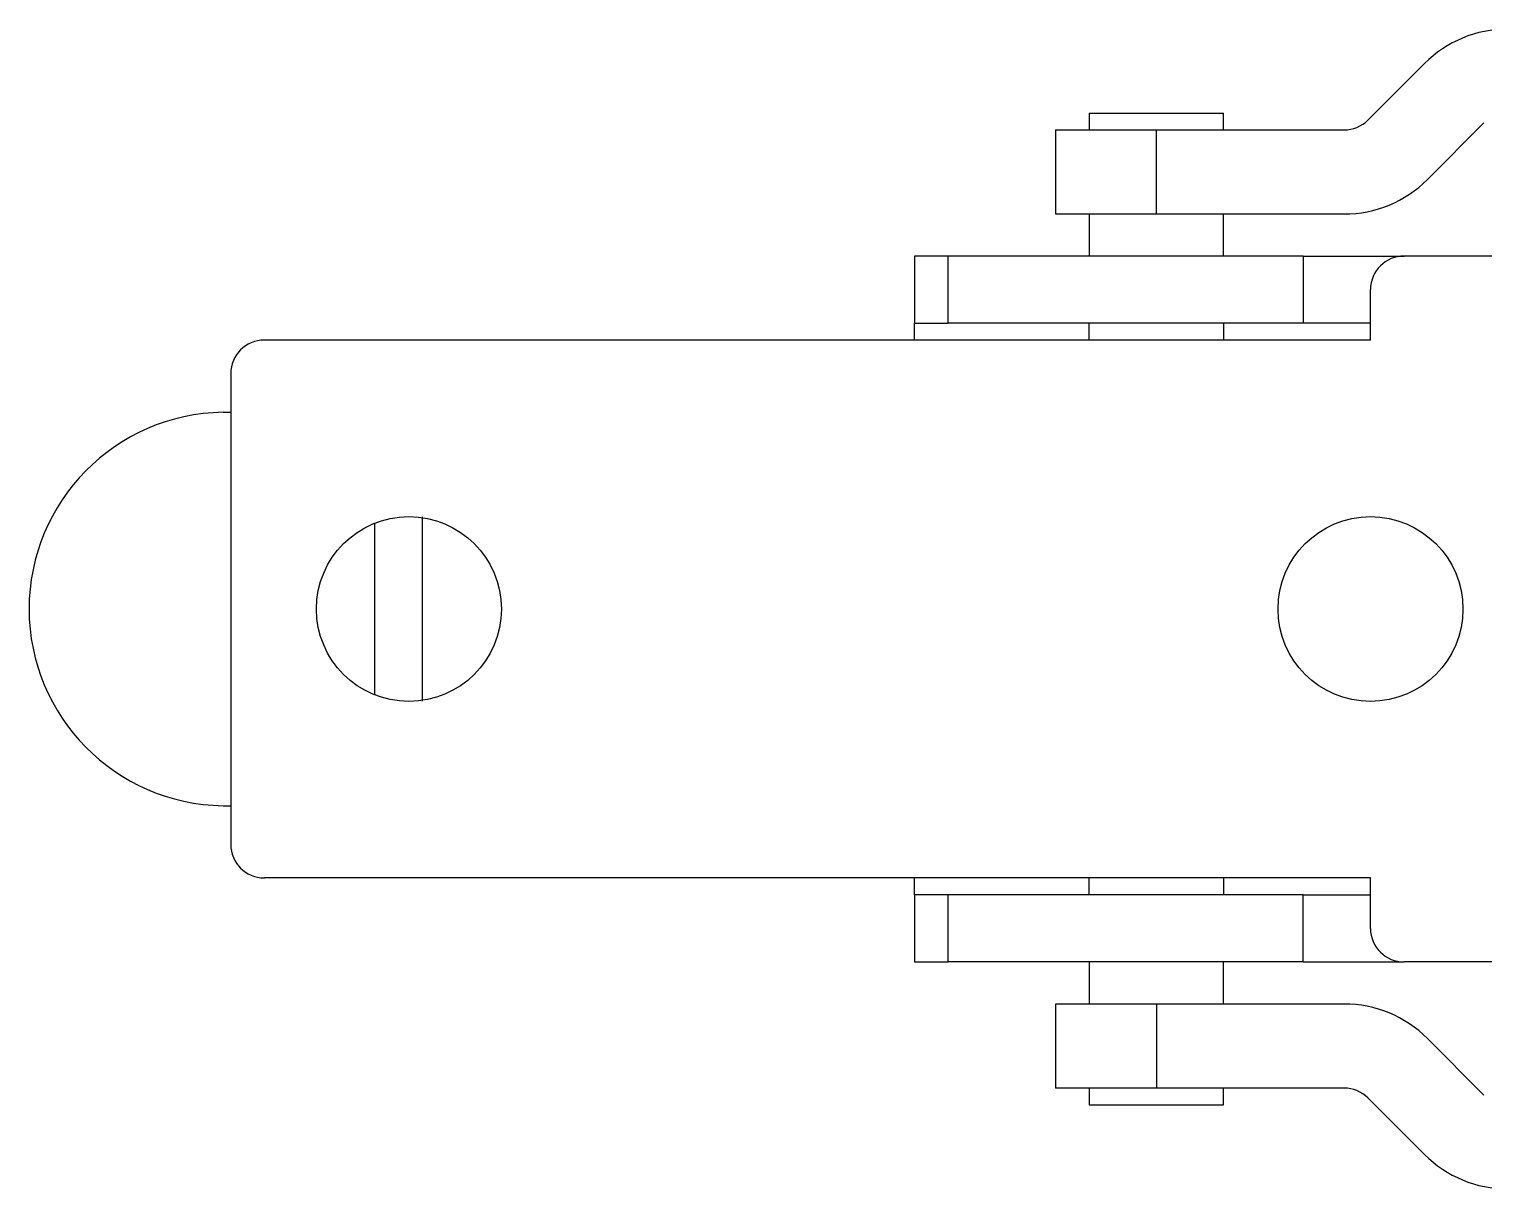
# Model space of a CAD drawing. Extents: x -3080 to 28500, y -1326 to 31609.
# Drawn here: x 2430.027 to 2434.354, y 26363.561 to 26367.011 of the extents above; entities that cross this region are included whole.
import ezdxf

# ---------------------------------------------------------------- set-up
doc = ezdxf.new("R2010")
doc.units = 0
doc.header["$LTSCALE"] = 100
doc.layers.add('0-xref', color=8, linetype='Continuous')
doc.layers.add('188K-SM-07-F10-MECH-CR PIPE-Y2257103$0$AP7P1-SM-08-FNN-120-A(4)-SMP$0$15P6-SM-08-FNN-320-A(10)-UIS-TCM$0$15P6-SM-08-FNN-00-(@10)170308-MIC$0$0-CDS', color=140, linetype='Continuous')

# ---------------------------------------------------------------- blocks, each defined once
blk = doc.blocks.new('188K-SM-07-F10-MECH-CR PIPE-Y2257103$0$CDS-WET')
at = {"layer": '188K-SM-07-F10-MECH-CR PIPE-Y2257103$0$AP7P1-SM-08-FNN-120-A(4)-SMP$0$15P6-SM-08-FNN-320-A(10)-UIS-TCM$0$15P6-SM-08-FNN-00-(@10)170308-MIC$0$0-CDS', "ltscale": 0.1}
for p, q in [((2434.0092, -72968.0226), (2434.1774, -72967.8544)), ((2433.18, -72968.0019), (2433.18, -72968.0519)), ((2433.18, -72968.0019), (2433.58, -72968.0019)), ((2433.58, -72968.0519), (2433.58, -72968.0019)), ((2433.08, -72968.0519), (2433.08, -72968.3019)), ((2433.08, -72968.0519), (2433.38, -72968.0519)), ((2433.38, -72968.3019), (2433.38, -72968.0519)), ((2433.38, -72968.0519), (2433.9385, -72968.0519)), ((2434.186, -72968.1994), (2434.3542, -72968.0312)), ((2433.08, -72968.3019), (2433.38, -72968.3019)), ((2433.18, -72968.3019), (2433.18, -72968.4269)), ((2433.38, -72968.3019), (2433.9385, -72968.3019)), ((2433.58, -72968.4269), (2433.58, -72968.3019)), ((2432.661, -72968.4269), (2432.661, -72968.6269)), ((2432.761, -72968.4269), (2432.661, -72968.4269)), ((2432.761, -72968.6269), (2432.761, -72968.4269)), ((2433.8169, -72968.4269), (2432.761, -72968.4269)), ((2433.8169, -72968.4269), (2433.8169, -72968.6269)), ((2433.8169, -72968.4269), (2434.1169, -72968.4269)), ((2434.4169, -72968.4269), (2434.1169, -72968.4269)), ((2434.0169, -72968.6769), (2434.0169, -72968.5269)), ((2432.661, -72968.6269), (2432.761, -72968.6269)), ((2432.661, -72968.6769), (2432.661, -72968.6269)), ((2433.8169, -72968.6269), (2432.761, -72968.6269)), ((2434.0169, -72968.6269), (2433.8169, -72968.6269)), ((2434.0169, -72968.6769), (2430.7269, -72968.6769)), ((2430.6269, -72968.7769), (2430.6269, -72970.1769)), ((2430.6269, -72968.8919), (2430.6042, -72968.8919)), ((2431.0555, -72969.7325), (2431.0555, -72969.2213)), ((2431.1978, -72969.7513), (2431.1978, -72969.2026)), ((2430.6042, -72970.0619), (2430.6269, -72970.0619)), ((2434.0169, -72970.2769), (2430.7269, -72970.2769)), ((2432.661, -72970.3269), (2432.661, -72970.2769)), ((2434.0169, -72970.4269), (2434.0169, -72970.2769)), ((2432.661, -72970.3269), (2432.661, -72970.5269)), ((2432.761, -72970.3269), (2432.661, -72970.3269)), ((2432.761, -72970.5269), (2432.761, -72970.3269)), ((2433.8169, -72970.3269), (2432.761, -72970.3269)), ((2433.8169, -72970.5269), (2433.8169, -72970.3269)), ((2433.8169, -72970.3269), (2434.0169, -72970.3269)), ((2432.661, -72970.5269), (2432.761, -72970.5269)), ((2433.8169, -72970.5269), (2432.761, -72970.5269)), ((2433.18, -72970.5269), (2433.18, -72970.6519)), ((2433.58, -72970.6519), (2433.58, -72970.5269)), ((2433.8169, -72970.5269), (2434.1169, -72970.5269)), ((2434.4169, -72970.5269), (2434.1169, -72970.5269)), ((2433.08, -72970.6519), (2433.08, -72970.9019)), ((2433.38, -72970.6519), (2433.08, -72970.6519)), ((2433.38, -72970.6519), (2433.38, -72970.9019)), ((2433.9385, -72970.6519), (2433.38, -72970.6519)), ((2434.3542, -72970.9226), (2434.186, -72970.7544)), ((2433.38, -72970.9019), (2433.08, -72970.9019)), ((2433.18, -72970.9019), (2433.18, -72970.9519)), ((2433.9385, -72970.9019), (2433.38, -72970.9019)), ((2433.58, -72970.9519), (2433.58, -72970.9019)), ((2433.18, -72970.9519), (2433.58, -72970.9519)), ((2434.1774, -72971.0994), (2434.0092, -72970.9312))]:
    blk.add_line(p, q, dxfattribs=at)
for centre in [(2431.1569, -72969.4769), (2434.0169, -72969.4769)]:
    blk.add_circle(centre, 0.275, dxfattribs=at)
for centre, radius, start, end in [((2434.4249, -72968.1019), 0.35, 90, 135), ((2433.9385, -72967.9519), 0.1, 270, 315), ((2433.9385, -72967.9519), 0.35, 270, 315), ((2434.1169, -72968.5269), 0.1, 90, 180), ((2430.7269, -72968.7769), 0.1, 90, 180), ((2430.6123, -72969.4769), 0.5851, 90.7958, 269.2042), ((2430.7269, -72970.1769), 0.1, 180, 270), ((2434.1169, -72970.4269), 0.1, 180, 270), ((2433.9385, -72971.0019), 0.35, 45, 90), ((2433.9385, -72971.0019), 0.1, 45, 90), ((2434.4249, -72970.8519), 0.35, 225, 270)]:
    blk.add_arc(centre, radius, start, end, dxfattribs=at)
for points in [[(2433.18, -72968.6769), (2433.18, -72968.6269)], [(2433.58, -72968.6269), (2433.58, -72968.6769)], [(2433.18, -72970.3269), (2433.18, -72970.2769)], [(2433.58, -72970.2769), (2433.58, -72970.3269)]]:
    blk.add_open_spline(points, degree=1, dxfattribs=at)
blk = doc.blocks.new('188K-SM-07-F10-MECH-CR PIPE-Y2257103')
blk.add_blockref('188K-SM-07-F10-MECH-CR PIPE-Y2257103$0$CDS-WET', (0, 99334.7631))

msp = doc.modelspace()

# ---------------------------------------------------------------- block references
at = {"layer": '0-xref'}
msp.add_blockref('188K-SM-07-F10-MECH-CR PIPE-Y2257103', (0, 0), dxfattribs=at)

doc.saveas('drawing.dxf')
